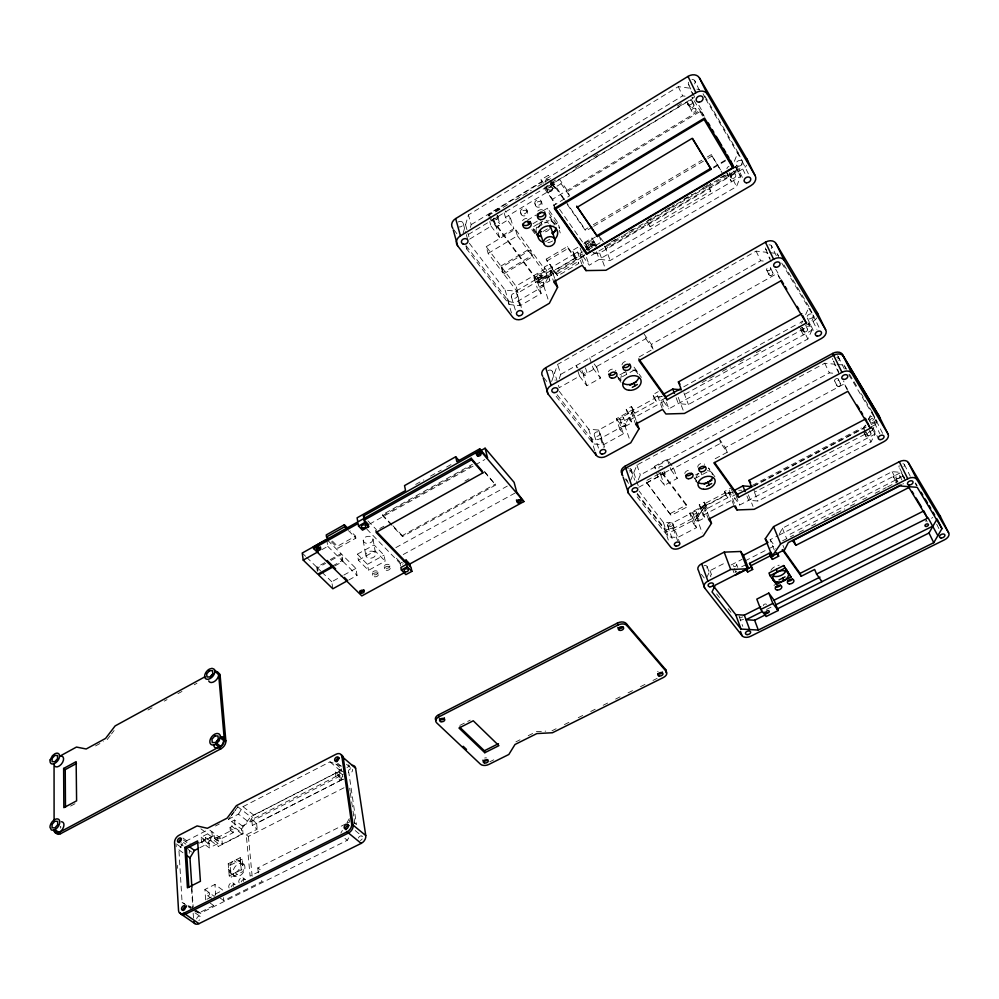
<?xml version="1.0" encoding="UTF-8"?>
<svg xmlns="http://www.w3.org/2000/svg" width="999" height="999" viewBox="0 0 999 999"><rect width="100%" height="100%" fill="white"/><g stroke="black" fill="none" stroke-linecap="round" stroke-linejoin="round"><path stroke-width="0.75" stroke-dasharray="5 3.75" d="M463.136 233.217L468.406 214.91L678.296 86.638L689.722 88.174L692.881 94.768M470.354 227.447L471.178 224.613L468.406 214.91M735.701 166.358L740.584 176.423L589.248 265.21L583.154 256.593L579.507 246.303L572.415 250.499L573.738 254.295L534.003 277.759L537.887 283.004L541.196 293.394L520.292 305.657L509.39 304.558L466.733 248.988L467.544 246.179M551.61 381.518L557.642 364.385L756.118 251.124L766.608 252.297L771.216 261.925M559.24 378.646L560.776 374.338L557.642 364.385M734.377 161.326L737.949 152.36L703.458 93.706M737.949 152.36L742.544 161.713L738.423 171.978L735.326 166.758L740.584 176.423L736.488 186.613L610.164 260.527L599.25 259.34L595.104 247.952M630.681 480.269L636.925 465.034L824.712 363.224L834.402 364.16L839.098 373.788M638.199 480.019L640.309 474.912L829.357 372.864L834.927 373.389M801.585 323.451L802.734 320.929M805.644 314.623L809.153 307.005L783.491 264.186M809.827 308.379L813.873 316.658L809.739 325.574L807.042 321.116M676.136 397.789L678.346 403.608L688.411 404.508L807.841 339.011L811.962 330.169L808.815 323.664M706.817 577.434L710.027 570.641L725.674 562.599M779.42 534.09L782.354 528.209L892.132 471.653L901.135 472.39L904.47 478.309M466.083 245.704L507.604 299.837A7.917 6.231 -18.9 0 0 518.344 300.936L543.781 285.976L551.898 269.98L554.682 278.396M865.396 425.124L864.06 427.734L753.508 485.889M868.094 419.905L872.152 412L861.225 393.768M872.152 412L876.935 421.628L872.826 429.545L870.454 425.624M746.94 495.991L748.676 500.312L757.991 501.023L870.978 441.958L875.074 434.115L871.89 427.647M557.105 394.717L590.621 437.662A7.418 5.37 -18.6 0 0 600.549 438.486L624.7 425.174L632.817 411.151L636.151 420.641M196.453 911.213L200.462 913.261L347.315 840.284L349.613 836.363M340.834 833.091L342.37 830.469M346.99 822.602L349.288 818.668M345.03 772.464L340.347 770.679L253.721 815.034L249.238 822.452L238.474 814.123L228.546 819.217L241.508 829.133L241.958 834.04L222.302 844.055L212.287 836.563L211.9 831.643L201.149 837.174L201.498 842.082L209.378 847.914L218.182 843.431L218.406 846.39L243.044 833.84L242.32 825.986L234.565 820.029L231.593 821.553L232.018 826.46L241.958 834.04M238.474 814.123L242.994 806.668L330.007 761.862L341.745 766.308M187.113 905.956L182.093 902.459L178.908 849.812L183.454 842.394L208.841 829.345M637.337 493.481L664.123 527.897A6.956 4.72 -18.9 0 0 673.314 528.546L696.241 516.483L704.258 503.921L729.445 490.634L734.902 504.607M637.025 494.168L664.797 529.82A6.968 4.72 -18.8 0 0 673.988 530.469L696.94 518.406L704.969 505.831L730.194 492.544L733.291 492.432L730.207 492.582M696.927 518.406L704.982 505.881L672.552 522.976L663.311 522.315L639.073 491.083M231.343 815.509L234.116 811.775M237.824 806.78L235.052 810.526L237.812 806.792L250.674 816.795L341.483 770.291M241.508 829.133L250.674 816.795M228.546 819.217L230.407 816.732M231.331 815.496L234.103 811.762M107.168 739.597L110.627 735.064M111.488 733.928L114.086 730.531M489.135 215.959L488.686 214.448L541.845 182.08L541.046 179.745L548.326 175.312L550.736 178.771M471.178 224.613L682.642 95.867L685.514 96.241M487.999 215.821L502.31 207.105M495.716 211.95L508.878 203.946M515.459 199.95L531.243 190.347M537.824 186.338L549.662 179.133L548.326 175.312M551.286 182.63L557.929 178.596M575.187 168.107L580.494 164.885M593.768 156.818L599.088 153.584M677.422 105.994L681.405 103.584M468.294 234.528L694.143 97.403M553.97 184.578L546.69 188.986L545.879 186.651L553.146 182.243L564.385 199.55M548.014 192.819L547.202 190.472L554.482 186.064L555.307 188.399L548.014 192.819L556.006 204.208M469.605 239.148L491.083 226.136L489.71 221.528M491.083 226.136L499.425 237.325L513.786 228.671L505.506 217.395L561.088 183.704L559.465 179.171L567.882 191.346L569.505 195.891L553.371 205.619M499.425 237.325L496.291 226.998L510.551 218.369L505.057 210.864M555.456 208.978L552.147 199.488L699.725 110.34L703.496 118.207M567.882 191.346L701.885 110.439L698.014 103.921M527.36 220.267L536.163 214.972M542.445 211.176L547.477 208.154L557.767 222.69L559.727 228.371L549.413 213.823L547.477 208.154M486.201 246.678L515.334 229.121L529.782 248.826L531.93 255.507L502.872 272.802L488.161 253.384L486.201 246.678L500.874 266.084L502.872 272.802M533.004 223.689L538.049 220.654M488.161 253.384L517.432 235.789L515.334 229.121M533.716 226.511L541.133 222.053L542.032 224.725M535.776 233.267L533.354 229.932L550.724 219.505L549.812 216.833L554.595 223.576A10.14 8.142 -22.1 0 0 546.116 220.342M543.094 231.468L548.426 228.272M553.758 225.087L557.767 222.69M500.874 266.084L529.782 248.826M518.069 292.857L503.683 273.863L501.673 267.145L530.569 249.912L544.692 269.168L516.021 286.114L518.069 292.857L546.89 275.874L532.717 256.593L530.569 249.912M545.454 241.77L550.387 238.836M503.683 273.863L532.717 256.593M592.419 227.085L585.776 231.031L585.227 229.52L587.912 227.934M593.269 224.738L701.947 160.177M707.317 156.98L711.338 154.595L721.815 171.99M593.743 226.298L706.718 159.216M708.041 158.429L712.025 156.056L711.338 154.595M546.203 259.128L567.395 246.566L578.096 261.588L578.758 263.486L557.667 275.899L546.203 259.128L557.667 275.899M546.828 261.039L568.056 248.464L567.395 246.566M584.852 242.282L589.472 250.025L584.852 242.282L591.957 238.074L596.565 245.841L591.957 238.074M541.196 293.394L537.3 288.149L549.949 280.707L547.614 277.522L544.23 267.17L549.85 263.848L553.434 270.854L576.036 257.53L572.415 250.499M595.516 236.925L583.453 244.068L589.647 252.897M713.548 167.12L725.624 159.977M713.586 167.894L725.586 160.814M585.701 244.63L592.807 240.434M593.356 241.945L594.23 244.305L587.087 248.514L586.238 246.141L593.356 241.945L596.366 246.266M574.7 253.721L577.534 252.048L581.331 257.405L585.576 254.907L589.248 265.21M588.623 247.665L595.704 243.481M469.318 243.244L505.119 290.097L515.921 291.209L551.898 269.98M582.504 251.923L579.932 253.434L583.404 263.274M583.778 251.161L594.068 245.092L597.152 245.442M584.602 254.72L538.199 282.068L537.712 280.544L582.842 253.933M588.186 249.787L600.074 242.782M537.887 283.004L553.221 273.976L549.363 268.694L553.733 281.955M547.614 277.522L583.154 256.593M611.413 241.808L619.455 237.075M628.846 231.543L634.215 228.384M647.639 220.479L655.694 215.747M665.084 210.215L674.475 204.683M683.865 199.151L691.92 194.418M702.659 188.099L710.701 183.354M720.092 177.822L725.461 174.663M557.03 273.988L578.096 261.588M606.218 245.504L622.352 236.014M623.688 235.227L729.832 172.752L736.488 186.613M591.42 255.419L648.264 221.978L650.187 226.698L710.764 191.121L706.518 183.042M708.616 186.463L735.576 170.617M725.998 171.503L731.53 181.743L728.508 175.424L737.524 170.13L735.202 166.221M604.42 246.378L605.931 248.564L737.487 171.204M593.593 253.222L599.662 253.134L742.719 169.031A8.541 6.593 -30.4 0 0 746.628 165.185M560.776 374.338L760.664 260.751L763.673 261.089M577.909 367.982L576.098 365.597L579.545 376.173L559.19 387.699L554.607 372.989M579.545 376.173L586.813 385.751L600.424 378.097L593.219 368.444L645.816 338.686L644.505 335.177M586.813 385.751L583.341 375.162L596.84 367.52L594.155 363.911M639.148 356.968L653.146 349.088L651.385 344.418L777.934 273.027L775.699 269.318M415.709 484.44L423.776 479.895M430.494 476.123L441.246 470.067M446.628 467.045L452.01 464.011M619.855 374.875L624.537 372.252M621.003 382.38L618.468 378.946L634.914 369.717L633.928 366.97L641.408 377.335M484.428 471.303L495.679 485.027L402.497 536.6L382.58 515.709L382.392 514.722L472.402 464.298M321.778 549.7L327.759 546.353L326.885 540.734M382.58 515.709L472.639 465.272M369.518 524.125L474.026 465.621M475.374 464.86L484.877 459.54M355.532 536.138L355.869 538.149L337.849 548.214L337.525 546.203L355.532 536.138L350.437 530.956M379.832 528.521L383.891 526.261M464.897 481.081L468.956 478.821M317.37 571.366L316.745 567.145L324.837 562.637M330.232 559.627L341.034 553.621L326.673 539.323M317.957 570.741L317.545 567.919L325.637 563.411M331.031 560.414L341.82 554.408L355.894 568.419L357.068 575.436L348.988 579.882M332.655 565.921L342.158 560.639L341.034 553.621M334.815 565.946L342.944 561.426L341.82 554.408M357.367 554.183L374.051 544.93L384.066 555.169L385.164 561.163L368.506 570.342L358.391 560.202L357.367 554.183L367.457 564.335L368.506 570.342M556.143 396.253L593.431 443.943L603.483 444.767L623.326 433.853L619.904 429.358L631.905 422.739L629.857 420.005L626.186 409.428L631.505 406.481L634.914 413.124L656.343 401.286L652.896 394.617L658.279 391.645M402.497 536.6L402.297 535.614L495.429 484.053M358.391 560.202L375.137 550.924L385.164 561.163M619.904 429.358L616.296 418.756L633.541 409.215M654.907 397.39L657.592 395.904L660.913 400.512L664.934 398.289L668.868 408.816L811.962 330.169L808.154 323.414M634.914 413.124L632.879 410.377L654.333 398.514L652.896 394.617M559.215 391.308L588.698 429.208L598.663 430.045L632.817 411.151M683.703 386.825L797.589 323.913M332.854 588.773L331.78 581.743L342.495 575.824M343.831 575.087L355.894 568.419M623.326 433.853L619.705 423.264L634.253 415.234L630.881 410.689L635.614 424.225M395.854 547.614L507.305 486.088M367.457 564.335L384.066 555.169M629.857 420.005L663.548 401.423L661.588 396.166M702.06 382.517L716.957 374.313M722.364 371.328L730.494 366.858M739.959 361.638L744.018 359.39M756.206 352.684L761.613 349.7M816.782 317.969A7.942 5.669 -26.7 0 1 813.049 321.341L800.299 328.359L803.408 334.865L798.825 326.523M684.914 394.193L809.265 325.711M403.234 554.52L516.72 492.12M400.587 565.871L400.099 563.374L402.485 562.062M147.977 710.027L152.06 707.804M164.311 701.111L167.033 699.625M177.909 693.668L181.993 691.445M194.243 684.752L196.965 683.266M95.529 745.941L103.284 741.708M654.345 466.383L667.195 459.44L673.501 467.919L677.31 478.396L664.422 485.302L658.041 476.885L654.345 466.383L657.067 469.992M646.952 480.369L662.037 472.252L686.638 504.92L687.337 506.83L671.103 515.409L645.579 481.106L671.103 515.409M657.966 471.191L660.689 474.8L673.501 467.919M646.241 483.029L662.724 474.175L687.337 506.83M638.736 487.262L658.041 476.885M667.195 459.44L670.991 469.93L720.803 443.156L727.222 452.272L712.774 460.015M718.955 438.511L725.374 447.627L844.967 383.504L843.493 381.069M70.579 806.093L78.234 801.997M695.579 474.887L698.164 473.501M706.992 472.065L694.005 478.996L695.853 481.506M670.429 513.486L686.638 504.92M706.031 504.57L689.685 513.199L693.481 523.676L704.869 517.694L703.071 515.284L699.2 504.82L704.245 502.16L707.479 508.429L727.796 497.739L724.537 491.446L730.918 488.074M726.31 493.893L728.845 492.544L731.78 496.603L735.589 494.592M704.245 502.16L705.694 506.018L726.036 495.292L727.796 497.739M752.434 485.339L861.463 427.972M689.685 513.199L692.682 517.17L706.48 509.915L703.508 505.906L708.503 519.293M753.358 486.451L866.158 427.11M871.665 424.225L874.412 422.777A7.418 4.97 -25.1 0 0 876.797 421.116M703.071 515.284L735.014 498.501L739.697 505.019L875.074 434.115L871.578 427.909M871.215 426.823L875.349 424.65A7.43 4.97 -25.1 0 0 878.371 422.327M872.701 430.194L755.094 491.908L752.484 488.199M692.682 517.17L696.503 527.647L677.672 537.512L668.356 536.863L635.589 494.867M774.312 550.099L770.129 539.735L777.584 535.901M778.833 535.264L901.135 472.39L904.32 478.808M215.434 826.011L219.368 823.975M903.346 476.048L789.972 534.228L792.382 537.674M731.081 564.984L742.07 559.34M782.529 540.834L793.593 535.152M799.125 532.317L806.031 528.771M811.563 525.924L815.708 523.801M824.013 519.542L835.064 513.861M836.45 513.149L844.742 508.891M850.274 506.043L857.192 502.497M862.711 499.662L866.87 497.527M875.161 493.269L886.213 487.587M887.599 486.888L895.891 482.617M745.079 560.901L767.794 549.25M769.143 548.563L774.487 545.829L775.536 548.414M343.219 779.145L340.647 780.456L335.951 776.485L335.339 772.09L341.521 768.918L342.158 773.313M199.238 843.131L211.601 836.8L221.903 839.148L222.302 844.055M346.99 767.482L349.737 766.071L347.502 764.135M201.498 842.082L214.248 835.564L217.17 837.736L217.395 840.696L233.192 832.642L232.929 829.682L230.045 827.472L232.018 826.46M741.67 566.808L745.729 564.722M218.182 843.431L210.314 837.574L210.539 840.534L214.485 838.523L217.395 840.696M230.045 827.472L230.294 830.431L235.252 827.896L243.044 833.84M345.629 823.963L257.792 867.931L261.288 870.541L250.112 876.123L246.254 834.802L257.193 829.22L252.322 825.449L251.748 819.53L335.951 776.485M217.17 837.736L232.929 829.682M199.763 847.739L209.016 843.006L209.378 847.914M242.32 825.986L344.955 773.538M252.322 825.449L342.994 779.12L342.37 774.762M251.748 819.53L256.618 823.301L340.647 780.456L340.022 776.061L335.339 772.09M459.865 725.399L470.229 720.129M246.254 834.802L248.401 836.438L347.839 785.813M228.197 863.723L240.197 857.679L242.233 859.202L243.331 871.378L231.268 877.422L229.221 875.911L228.197 863.723L230.245 865.234L231.268 877.422M230.245 865.234L242.233 859.202M229.221 875.911L241.283 869.867L243.331 871.378M205.632 899.874L204.895 889.497L214.922 884.465L222.939 890.234L212.937 895.229M766.558 609.44L771.877 606.768M347.028 823.263L349.812 821.877L349.375 818.818M515.909 741.845L520.004 739.797M528.196 735.701L535.027 732.292M206.893 899.237L215.709 894.829L214.922 884.465M489.785 761.787L493.768 759.802M551.972 730.793L556.131 728.721M564.423 724.587L571.341 721.141M578.259 717.694L583.791 714.934M590.709 711.488L596.241 708.728M603.159 705.282L608.691 702.522M615.609 699.075L621.141 696.315M628.059 692.869L633.591 690.109M640.496 686.663L646.041 683.903M652.946 680.456L657.105 678.396M193.394 910.314L198.714 913.036L213.711 905.581L213.486 902.621M220.192 898.039L223.764 900.574L262.362 881.393L258.841 878.783M536.388 731.605L545.741 731.118M738.736 490.322L741.832 490.222M662.449 396.366L659.402 396.453L663.91 408.603M837.162 364.435L844.055 365.097L846.39 369.006M769.605 252.635L777.072 253.471L778.683 256.156M696.84 89.136L699.687 89.523M182.093 902.459L184.74 903.82M188.736 905.843L192.757 907.891M188.374 906.83L192.145 909.452M195.017 912.836L199.95 916.258M196.054 910.189L200.462 913.261M188.499 905.931L190.709 907.467M195.105 910.526L198.714 913.036M210.127 903.046L213.711 905.581M207.492 895.616L212.725 899.337M204.895 889.497L214.435 896.503M178.908 849.812L183.816 853.371M177.248 844.542L183.254 848.913M180.794 844.155L183.204 845.903M187.999 849.4L191.596 852.022M232.854 882.854L235.052 884.452M183.366 839.972L186.963 842.607M183.454 842.394L185.901 844.18M228.709 869.804L230.757 871.315M182.979 838.049L190.147 843.306M230.831 873.238L235.077 876.348M242.932 877.821L245.567 879.757M243.881 864.26A7.542 5.057 -54.1 0 0 233.479 869.505A7.542 5.057 -54.1 0 0 239.51 875.998A7.542 5.057 -54.1 0 0 243.881 864.26L239.66 861.113A7.555 5.057 -54.1 0 0 229.246 866.395A7.555 5.057 -54.1 0 0 235.264 872.876L237.3 874.4M234.191 860.701L236.226 862.224M201.149 837.174L209.016 843.006M203.234 839.822L208.354 843.606M210.539 840.534L218.406 846.39M205.344 837.412A1.611 1.049 -53.5 0 1 204.383 839.897A1.611 1.049 -53.5 0 1 203.147 838.536A1.611 1.049 -53.5 0 1 205.344 837.412L210.452 841.208A1.598 1.049 -53.6 0 1 209.503 843.68A1.598 1.049 -53.6 0 1 208.254 842.332A1.598 1.049 -53.6 0 1 210.452 841.208M240.734 863.748L242.782 865.271M200.899 828.82L211.601 836.8M209.865 830.119L221.903 839.148M230.294 830.431L233.192 832.642M242.994 806.668L253.721 815.034M344.892 838.323L347.315 840.284M355.207 830.556L362.113 836.238M354.083 822.627L356.481 824.612L348.788 772.339M337.088 775.124L341.908 779.208M339.56 772.277A1.886 1.299 -50.2 0 1 338.536 775.174A1.886 1.299 -50.2 0 1 336.888 773.651A1.886 1.299 -50.2 0 1 339.56 772.277L342.457 774.737M330.007 761.862L340.347 770.679M337.575 763.161L340.946 766.058M335.851 764.073L341.521 768.918M346.491 764.21L352.098 769.03A2.498 1.723 -49.9 0 0 348.601 770.666A2.498 1.723 -49.9 0 0 350.387 773.014A2.498 1.723 -49.9 0 0 352.372 769.392M302.235 553.046L305.582 556.306M306.705 557.392L316.745 567.145M317.545 567.919L320.829 571.103M321.928 572.177L331.78 581.743M327.759 546.353L342.158 560.639M342.944 561.426L357.068 575.436M331.406 541.783L337.849 548.214M332.392 541.083L337.525 546.203M348.414 530.569L355.869 538.149M396.391 558.279L402.535 564.597M366.745 529.045L400.099 563.374M367.932 520.866L376.436 529.657M382.392 514.722L391.82 524.625M392.869 525.724L402.297 535.614M484.677 472.29L495.679 485.027M625.536 479.42L629.358 484.34M543.693 377.547L548.488 383.678M701.348 574.275L704.208 577.959M716.633 593.918L719.492 597.602M728.084 608.653L730.956 612.337M625.849 478.721L627.759 481.181M453.821 229.708L457.592 234.628M501.673 267.145L516.021 286.114M578.808 369.18L583.341 375.162M616.296 418.756L619.705 423.264M693.481 523.676L696.503 527.647M626.186 409.428L628.221 412.162L631.905 422.739M670.991 469.93L677.31 478.396M488.923 217.058L496.291 226.998M699.2 504.82L700.986 507.23L704.869 517.694M705.694 506.018L707.479 508.429M488.686 214.448L491.458 218.182M492.382 219.43L537.712 280.544M491.92 219.705L538.199 282.068M517.432 235.789L531.93 255.507M693.918 477.522L696.69 481.293A8.879 6.106 -20.5 0 1 698.875 473.364M618.356 377.335L620.879 380.769M544.23 267.17L546.565 270.342L549.949 280.707M553.434 270.854L549.85 263.848M531.83 229.57L535.302 234.365M654.333 398.514L656.343 401.286M714.934 476.81L708.541 467.957L712.524 474.737M536.5 232.817L532.479 227.248L533.354 229.932M634.914 369.717L638.261 374.338M663.548 401.423L668.868 408.816M770.129 539.735L774.487 545.829M568.056 248.464L578.758 263.486M550.724 219.505L554.72 225.125M573.738 254.295L576.036 257.53M645.816 338.686L653.146 349.088M552.147 199.488L544.492 188.574L692.719 98.576L692.02 97.128L703.134 115.797M644.068 334.003L651.385 344.418M541.046 179.745L543.468 183.192M544.78 187.025L547.202 190.472M586.238 246.141L590.022 251.536M559.565 209.278L587.087 248.514M565.247 200.799L585.227 229.52M550.549 180.394L563.761 199.388M567.282 204.445L585.776 231.031M552.097 183.779L555.307 188.399M594.23 244.305L595.729 246.466M600.511 237.725L603.521 242.095M561.088 183.704L569.505 195.891M650.187 226.698L647.252 222.253L707.954 186.551L710.764 191.121M847.477 389.148L844.28 383.866L847.302 390.072M780.406 278.709L777.21 273.439L779.582 278.396M712.025 156.056L722.514 173.451M903.371 476.91L905.581 480.581M848.8 374.725L876.935 421.628M781.742 263.087L813.873 316.658M726.173 171.541L728.508 175.424M915.559 482.979L917.157 485.639M849.512 374.213L858.104 388.549M704.283 116.246L701.111 110.901L703.408 115.672M705.606 98.926L742.544 161.713M936.65 524.138L939.272 529.37M915.146 483.179L916.533 485.951M904.37 464.51L910.264 476.298M926.023 519.642L927.197 521.99M882.579 433.354L874.475 417.033A3.022 2.023 -25.1 0 1 871.628 420.604A3.022 2.023 -25.1 0 1 869.292 418.007A3.022 2.023 -25.1 0 1 874.113 416.633M899.799 468.506L904.357 477.672M874.412 422.777L879.894 433.841M899.912 475.986L901.872 479.945M844.055 365.097L846.091 369.218M742.319 161.513L749.125 175.349M838.261 356.618L844.342 368.981M869.142 419.842L877.821 437.487M896.016 477.984L897.964 481.955M892.132 471.653L897.214 482.005M898.064 485.189L893.318 476.411L896.465 482.829M742.719 169.031L745.441 174.575M869.58 430.444L870.891 433.104M812.911 314.847L820.004 329.358M703.034 93.669L704.957 97.615M833.678 361.463L838.798 371.965M813.049 321.341L816.907 329.27M736.325 165.047L744.43 181.668M865.946 431.618L870.978 441.958M691.995 79.583A3.621 2.91 -32.9 0 1 694.817 80.807L699.45 90.322M863.598 428.559L866.845 435.227M838.311 379.133L840.621 383.903M863.848 431.868L866.995 438.349L862.724 430.557M777.072 253.471L778.408 256.219M807.254 317.982L815.571 335.14M768.993 244.88A3.359 2.485 -28 0 1 771.565 245.904L776.635 256.381M733.703 171.016L735.576 174.912M834.727 381.056L837.025 385.826M824.712 363.224L829.357 372.864M806.106 326.273L807.392 328.958M688.636 84.59L695.828 99.563M765.734 249.226L770.129 258.404M729.183 173.676L731.043 177.572M802.247 327.31L807.841 339.011M801.835 328.634L803.109 331.318M695.878 109.028A2.36 1.886 -31.7 0 0 692.007 109.453A2.36 1.886 -31.7 0 0 693.681 112.25A2.36 1.886 -31.7 0 0 695.878 109.028L693.693 104.445A2.348 1.873 -31.8 0 1 691.508 107.68A2.348 1.873 -31.8 0 1 689.847 104.883A2.71 2.16 -31.9 0 1 687.899 101.661A2.71 2.16 -31.9 0 1 692.332 101.174L693.019 102.622A2.71 2.16 -31.9 0 1 690.509 106.344A2.71 2.16 -31.9 0 1 688.586 103.122A2.71 2.16 -31.9 0 1 693.019 102.622M770.579 267.982L772.839 272.752M689.672 106.893L691.845 111.463M766.782 270.13L769.043 274.9M687.699 103.983L688.386 105.432M756.118 251.124L760.664 260.751M678.296 86.638L682.642 95.867M782.354 528.209L786.513 538.286M782.954 545.354L784.727 549.675M754.482 492.37L757.991 501.023M748.376 494.867L753.021 506.431M725.374 447.627L727.222 452.272M719.879 440.834L720.803 443.156M736.101 495.904L739.697 505.019M731.43 489.385L735.014 498.501M728.845 492.544L733.541 504.557M724.537 491.446L726.036 495.292M683.915 392.857L688.411 404.508M678.221 397.302L683.366 410.776M736.725 564.722A1.811 1.186 -19.6 0 1 734.39 566.52A1.811 1.186 -19.6 0 1 733.89 564.535A1.811 1.186 -19.6 0 1 736.725 564.722L737.749 567.42M700.761 472.115L701.785 474.837M734.29 568.493L735.826 572.552M733.041 570.179L734.015 572.777M695.991 479.857L697.052 482.679M704.258 503.921L708.99 516.608M604.969 245.979L605.931 248.564M604.882 246.291L610.164 260.527M599 235.539L601.398 242.008M657.592 395.904L662.075 408.042M739.06 616.296L742.794 626.373M696.415 512.25A1.861 1.261 -19.6 0 1 694.043 514.148A1.861 1.261 -19.6 0 1 693.468 512.025A1.861 1.261 -19.6 0 1 696.415 512.25L698.913 519.018A1.873 1.261 -19.6 0 1 696.515 520.916A1.873 1.261 -19.6 0 1 695.953 518.806A1.873 1.261 -19.6 0 1 698.913 519.018M599.662 253.134L605.419 268.843M696.241 516.483L702.247 532.942M692.869 513.374L695.341 520.142M592.632 242.083A2.485 1.961 -23.3 0 1 589.572 244.917A2.485 1.961 -23.3 0 1 588.648 241.646A2.485 1.961 -23.3 0 1 592.632 242.083L594.043 245.954A2.485 1.961 -23.2 0 0 590.559 245.13A2.485 1.961 -23.2 0 0 589.922 248.376M710.027 570.641L711.6 574.987M707.155 566.658L710.838 576.798M587.936 243.681L589.335 247.54M664.01 471.178L664.984 473.888A1.923 1.336 -19.6 0 1 662.549 475.886A1.923 1.336 -19.6 0 1 661.925 473.651A1.923 1.336 -19.6 0 1 664.984 473.888M662.037 472.252L662.724 474.175M626.685 374.338L625.699 371.591A9.466 6.968 -20.8 0 0 620.916 380.282M660.351 472.352L661.326 475.062M660.689 474.8L664.422 485.302M577.534 252.048L581.668 263.773M672.552 522.976L679.819 543.181M631.505 406.481L632.879 410.377M673.314 528.546L677.572 540.659M549.925 180.732L552.609 188.399A2.572 2.098 -23.7 0 1 549.475 191.396A2.572 2.098 -23.7 0 1 548.439 187.912A2.572 2.098 -23.7 0 1 552.609 188.399M617.507 376.198L618.468 378.946M667.594 525.499L672.839 540.521M663.311 522.315L668.356 536.863M547.739 190.072L546.403 186.226A2.572 2.098 -23.8 0 0 550.049 187.125A2.572 2.098 -23.8 0 0 550.636 183.666M664.123 527.897L668.319 540.022M559.34 230.257L560.264 232.929M623.513 417.757A1.986 1.436 -19.6 0 1 621.041 419.867A1.986 1.436 -19.6 0 1 620.329 417.482A1.986 1.436 -19.6 0 1 623.513 417.757L625.874 424.6A1.998 1.436 -19.6 0 1 623.388 426.723A1.998 1.436 -19.6 0 1 622.677 424.325A1.998 1.436 -19.6 0 1 625.874 424.6M624.7 425.174L630.257 441.346M636.925 465.034L640.309 474.912M619.742 418.981L622.077 425.836M633.791 472.677L638.349 486.088M541.321 201.398A3.397 2.76 -22.7 0 1 537.2 205.332A3.397 2.76 -22.7 0 1 535.801 200.749A3.397 2.76 -22.7 0 1 541.321 201.398L541.957 203.284A3.397 2.76 -22.7 0 1 537.837 207.218A3.397 2.76 -22.7 0 1 536.438 202.635A3.397 2.76 -22.7 0 1 541.957 203.284M596.84 367.52L600.424 378.097M631.131 469.48L634.752 480.182M589.66 357.879L593.219 368.444M534.902 203.596L535.526 205.482M585.451 367.857L587.262 373.339A2.048 1.536 -19.5 0 1 584.727 375.562A2.048 1.536 -19.5 0 1 583.953 373.027A2.048 1.536 -19.5 0 1 587.262 373.339M582.017 370.517L583.366 374.613M599.999 433.129A3.022 2.185 -18.6 0 1 596.253 436.338A3.022 2.185 -18.6 0 1 595.129 432.717A3.022 2.185 -18.6 0 1 599.999 433.129L605.307 449.35M526.898 210.115A3.384 2.747 -21.8 0 1 522.814 214.036A3.384 2.747 -21.8 0 1 521.391 209.478A3.384 2.747 -21.8 0 1 526.898 210.115L527.522 212.013A3.384 2.747 -21.8 0 1 523.426 215.921A3.384 2.747 -21.8 0 1 522.002 211.376A3.384 2.747 -21.8 0 1 527.522 212.013M598.663 430.045L603.483 444.767M600.549 438.486L603.433 447.327M594.255 435.002L598.551 448.276M541.558 275.087A2.448 1.936 -20.4 0 1 538.586 277.859A2.448 1.936 -20.4 0 1 537.587 274.663A2.448 1.936 -20.4 0 1 541.558 275.087L542.057 276.611A2.448 1.936 -20.4 0 1 539.073 279.383A2.448 1.936 -20.4 0 1 538.074 276.186A2.448 1.936 -20.4 0 1 542.057 276.611M541.745 276.723A2.123 1.673 -20.4 0 1 539.16 279.121A2.123 1.673 -20.4 0 1 538.286 276.348A2.123 1.673 -20.4 0 1 541.745 276.723L543.906 283.429A2.135 1.673 -20.3 0 1 541.321 285.839A2.135 1.673 -20.3 0 1 540.447 283.067A2.135 1.673 -20.3 0 1 543.906 283.429M520.504 212.312L521.116 214.198M543.781 285.976L548.426 300.412M588.698 429.208L593.431 443.943M590.621 437.662L595.367 452.422M537.724 278.072L539.872 284.79M536.925 276.661L537.412 278.184M534.003 277.759L537.3 288.149M510.551 218.369L513.786 228.671M504.083 212.799L505.506 217.395M552.385 371.528L555.132 380.369M497.539 215.384L498.002 216.895M497.677 216.995L499.712 223.664A2.198 1.786 -20.2 0 1 497.077 226.199A2.198 1.786 -20.2 0 1 496.103 223.252A2.198 1.786 -20.2 0 1 499.712 223.664M517.494 294.78A3.222 2.535 -18.9 0 1 513.611 298.401A3.222 2.535 -18.9 0 1 512.225 294.23A3.222 2.535 -18.9 0 1 517.494 294.78L522.327 310.714M515.921 291.209L520.292 305.657M493.531 218.419L495.554 225.087M518.344 300.936L520.529 308.179M511.388 296.84L515.721 311.338M505.119 290.097L509.39 304.558M507.604 299.837L512.312 315.796M465.559 224.8L468.956 236.838M463.086 223.089L465.909 233.154M466.308 234.59L467.919 240.334M465.934 246.116L466.733 248.988M389.872 565.958A2.847 1.998 -10.5 0 1 385.751 568.219A2.847 1.998 -10.5 0 1 385.527 564.76A2.847 1.998 -10.5 0 1 389.872 565.958L390.247 567.969A2.847 1.998 -10.5 0 1 386.113 570.229A2.847 1.998 -10.5 0 1 385.901 566.77A2.847 1.998 -10.5 0 1 390.247 567.969M384.228 566.67L384.59 568.681M373.027 539.235A4.958 3.534 -10 0 1 365.871 543.194A4.958 3.534 -10 0 1 365.422 537.087A4.958 3.534 -10 0 1 373.027 539.235L375.686 554.058A5.007 3.534 -10 0 1 368.469 558.041A5.007 3.534 -10 0 1 368.044 551.923A5.007 3.534 -10 0 1 375.686 554.058M378.009 572.477A2.835 1.986 -10.1 0 1 373.901 574.725A2.835 1.986 -10.1 0 1 373.663 571.291A2.835 1.986 -10.1 0 1 378.009 572.477L378.371 574.475A2.847 1.986 -10.1 0 1 374.263 576.723A2.847 1.986 -10.1 0 1 374.013 573.289A2.847 1.986 -10.1 0 1 378.371 574.475M372.377 573.189L372.727 575.187M363.186 540.459L365.784 555.307M349.662 788.174L350.112 791.22M350.337 792.756L351.461 800.399M351.685 801.922L352.797 809.565M353.022 811.088L353.921 817.207M354.146 818.73L355.045 824.849M256.618 823.301L257.193 829.22M257.792 867.931L258.691 877.234M248.401 836.438L252.148 876.223M240.197 857.679L241.283 869.867M234.565 820.029L235.252 827.896M223.526 897.626L223.764 900.574M214.248 835.564L214.485 838.523M191.883 887.162L193.194 907.229M191.558 888.623L192.77 907.067M193.169 913.211L193.569 919.355M176.049 843.668L176.224 846.752M177.322 865.259L177.51 868.343M497.627 215.921A2.522 2.06 -20.4 0 1 493.406 217.894M545.092 182.405A2.56 2.098 -23.9 0 1 549.3 179.845M497.365 216.034A2.522 2.06 -20.3 0 1 496.853 219.405A2.522 2.06 -20.3 0 1 493.219 218.544M549.425 229.033A5.907 4.745 -22.1 0 1 542.919 232.055M538.748 227.834A5.907 4.745 -22.1 0 1 542.382 222.902A5.907 4.745 -22.1 0 1 548.651 223.239M594.23 252.248A2.498 1.961 -23.2 0 1 593.006 252.66M726.91 168.744A2.622 2.023 -30 0 1 728.958 166.433M692.332 101.174A2.71 2.16 -31.9 0 1 689.822 104.883A2.348 1.873 -31.8 0 1 693.693 104.445M60.152 826.872A2.585 1.548 -54.2 0 1 60.664 826.535M60.914 826.935A2.585 1.548 -54.1 0 1 60.415 828.121M403.221 563.336A2.135 1.498 -11.1 0 1 402.872 563.061M694.817 80.807A3.621 2.91 -32.9 0 1 694.555 83.928M689.123 85.165A3.621 2.91 -32.9 0 1 688.486 82.255M458.229 221.953A3.347 2.747 -18.4 0 1 463.174 223.426A3.347 2.747 -18.4 0 1 459.128 226.96M496.678 216.009A2.185 1.786 -20.3 0 1 497.552 218.257A2.185 1.786 -20.3 0 1 494.88 219.505A2.185 1.786 -20.3 0 1 493.531 217.47M522.589 220.654A4.258 3.447 -21.5 0 1 526.211 218.469A4.258 3.447 -21.5 0 1 529.795 219.83M536.363 232.03A10.14 8.142 -22.1 0 1 543.543 220.929M552.584 240.984A10.177 8.154 -22 0 1 545.067 242.682M537.774 211.089A4.271 3.459 -22.4 0 1 544.318 211.064M181.506 842.819A2.46 1.586 -53.8 0 1 181.006 843.144M189.261 853.283A6.019 3.921 -53.9 0 1 189.71 850.499M358.429 838.074A2.585 1.836 -51.8 0 1 360.951 835.876A2.585 1.836 -51.8 0 1 362.562 837.711M362.15 838.91A2.585 1.836 -51.8 0 1 360.164 840.471M196.691 918.843A2.535 1.686 -55.8 0 1 198.851 916.208A2.535 1.686 -55.8 0 1 200.637 917.631A2.535 1.686 -55.8 0 1 198.789 920.516M239.236 882.904A3.172 2.135 -54.4 0 1 239.673 879.145A3.172 2.135 -54.4 0 1 243.094 877.909A3.172 2.135 -54.4 0 1 243.257 881.455M241.209 881.942A3.172 2.135 -54.5 0 1 243.606 879.432A3.172 2.135 -54.5 0 1 245.879 880.256M229.158 887.936A3.172 2.123 -54.7 0 1 230.682 883.178A3.172 2.123 -54.7 0 1 233.716 885.014M233.516 885.751A3.172 2.123 -54.7 0 1 233.154 886.488M231.144 886.962A3.159 2.123 -54.7 0 1 233.541 884.452A3.159 2.123 -54.7 0 1 235.801 885.289M239.66 861.113A7.555 5.057 -54.1 0 1 235.264 872.876M343.356 779.27A1.873 1.299 -50.3 0 1 341.583 778.383A1.873 1.299 -50.3 0 1 343.344 776.173M484.652 758.029A2.522 1.548 -11.9 0 1 486.55 757.941M657.654 671.765A2.635 1.648 -16.4 0 1 658.091 671.353M629.145 470.167A2.935 2.06 -18.8 0 1 631.843 471.678A2.935 2.06 -18.8 0 1 629.595 474.275M629.894 468.344A2.922 2.06 -18.8 0 1 629.645 472.052M627.759 468.406A2.922 2.06 -18.8 0 1 628.496 468.231M837.324 355.881A3.122 2.173 -26 0 1 837.849 358.978M832.766 359.59A3.122 2.173 -26 0 1 832.567 358.454M836.825 357.617A3.134 2.173 -26 0 1 839.172 358.491A3.134 2.173 -26 0 1 838.773 360.851M834.065 361.9A3.134 2.173 -26 0 1 833.478 360.926M771.565 245.904A3.359 2.485 -28 0 1 771.216 248.576M766.77 250.062A3.359 2.485 -28 0 1 765.471 247.939M547.939 370.604A3.122 2.348 -18.4 0 1 552.097 370.979A3.122 2.348 -18.4 0 1 550.899 374.413M608.441 371.84A3.971 2.947 -20.4 0 1 611.301 369.355A3.971 2.947 -20.4 0 1 614.984 369.692M615.559 370.254A3.971 2.947 -20.4 0 1 615.896 370.941M632.742 370.017A9.466 6.968 -20.8 0 1 638.885 374.388M622.002 364.91A3.984 2.96 -21 0 1 624.562 361.788A3.984 2.96 -21 0 1 628.746 361.95M799.887 323.214A2.435 1.736 -26.4 0 1 802.909 321.553M835.351 379.183A2.035 1.399 -25.5 0 1 838.411 379.358A2.035 1.399 -25.5 0 1 836.088 381.63A2.035 1.399 -25.5 0 1 834.989 379.533M658.915 468.281A1.911 1.336 -19.7 0 1 660.364 466.396A1.911 1.336 -19.7 0 1 662.562 467.107M697.839 467.232A3.734 2.585 -20.7 0 1 700.287 463.761A3.734 2.585 -20.7 0 1 704.657 464.36M684.79 473.514A3.721 2.572 -20.2 0 1 687.262 470.741A3.721 2.572 -20.2 0 1 691.108 470.841M707.342 470.666A8.879 6.106 -20.5 0 1 712.886 474.475M864.26 429.071A2.273 1.523 -24.8 0 1 863.623 427.322A2.273 1.523 -24.8 0 1 865.933 425.836M931.63 518.319A2.847 1.786 -23.9 0 1 932.779 517.47M902.909 463.736A2.935 1.911 -24.5 0 1 903.92 466.595M899.15 467.195A2.935 1.911 -24.5 0 1 899.212 465.634M742.694 616.895A2.672 1.698 -18.9 0 1 739.622 617.02M704.045 565.721A2.76 1.811 -18.9 0 1 707.08 566.433A2.76 1.811 -18.9 0 1 705.669 568.955M743.506 619.343A6.581 4.171 -18.9 0 1 740.147 620.092M735.913 571.903A1.811 1.186 -19.5 0 1 736.825 571.041M925.973 520.591A1.848 1.161 -23.7 0 1 925.386 521.216M763.311 605.719A1.761 1.124 -19.5 0 1 764.51 604.183A1.761 1.124 -19.5 0 1 766.545 604.407M774.163 585.826A3.409 2.173 -20.1 0 1 774.35 584.627M770.916 570.367A8.254 5.307 -20.3 0 1 779.22 565.184M903.283 483.341A2.21 1.424 -24.1 0 1 902.834 484.153M738.161 166.159A3.472 2.685 -30.4 0 0 742.569 162.175A3.472 2.685 -30.4 0 0 737.237 161.501A3.472 2.685 -30.4 0 0 738.161 166.159M732.442 178.409A2.635 2.023 -29.8 0 0 735.776 175.399A2.635 2.023 -29.8 0 0 731.718 174.9A2.635 2.023 -29.8 0 0 732.442 178.409M208.441 895.554A1.661 1.099 -55.1 0 0 209.428 892.956A1.661 1.099 -55.1 0 0 207.168 894.093A1.661 1.099 -55.1 0 0 208.441 895.554M669.405 526.66A2.835 1.923 -18.9 0 0 673.001 523.788A2.835 1.923 -18.9 0 0 668.493 523.464A2.835 1.923 -18.9 0 0 669.405 526.66M670.079 528.583A2.835 1.923 -18.8 0 0 673.676 525.711A2.835 1.923 -18.8 0 0 669.168 525.387A2.835 1.923 -18.8 0 0 670.079 528.583M871.59 422.54A3.022 2.023 -25.1 0 0 875.586 419.405A3.022 2.023 -25.1 0 0 871.041 418.993A3.022 2.023 -25.1 0 0 871.59 422.54M808.928 318.918A3.234 2.31 -26.7 0 0 813.124 315.422A3.234 2.31 -26.7 0 0 808.203 314.897A3.234 2.31 -26.7 0 0 808.928 318.918M767.931 270.791A2.185 1.611 -27.3 0 0 770.729 268.381A2.185 1.611 -27.3 0 0 767.382 268.007A2.185 1.611 -27.3 0 0 767.931 270.791M770.179 275.549A2.185 1.611 -27.2 0 0 773.001 273.139A2.185 1.611 -27.2 0 0 769.642 272.777A2.185 1.611 -27.2 0 0 770.179 275.549M804.382 332.018A2.448 1.736 -26.2 0 0 807.554 329.383A2.448 1.736 -26.2 0 0 803.82 328.996A2.448 1.736 -26.2 0 0 804.382 332.018M838.074 386.388A2.035 1.399 -25.4 0 0 840.746 384.24A2.035 1.399 -25.4 0 0 837.649 383.953A2.035 1.399 -25.4 0 0 838.074 386.388M867.994 435.839A2.285 1.523 -24.7 0 0 871.028 433.479A2.285 1.523 -24.7 0 0 867.569 433.179A2.285 1.523 -24.7 0 0 867.994 435.839M897.102 478.558A2.198 1.424 -24.2 0 0 900.037 476.336A2.198 1.424 -24.2 0 0 896.74 476.061A2.198 1.424 -24.2 0 0 897.102 478.558"/><path stroke-width="1.5" d="M54.133 830.681L55.544 832.866L59.028 832.517L222.04 745.391L224.3 739.61L218.644 674.25L217.745 672.265L215.734 671.565M215.534 744.317L219.156 740.846L220.404 736.438A6.618 4.208 -50.9 0 0 214.698 734.215A6.618 4.208 -50.9 0 0 209.84 742.082A6.618 4.208 -50.9 0 0 215.534 744.317L221.016 748.726A6.481 4.146 -50.9 0 0 225.861 740.871L220.142 675.524A6.256 3.884 -49.5 0 0 218.381 672.976M220.742 746.615A6.606 4.208 -50.9 0 0 224.251 740.946L224.3 739.61A6.606 4.208 -50.9 0 0 221.291 736.65M555.169 279.87L557.604 287.237L549.35 303.296L523.601 318.331A8.004 6.244 -18.7 0 1 512.749 317.257L457.592 245.754L453.271 229.907M776.947 609.078L928.983 533.016L937.087 518.956L941.957 528.608L933.765 542.682L758.328 630.057L740.996 629.07L712.037 591.932L715.284 585.139L747.302 568.793L740.646 551.473L724.188 552.135L701.66 563.761A6.781 4.458 -18.9 0 0 698.488 570.591L704.682 587.986L742.082 635.751A6.643 4.171 -18.7 0 0 750.724 636.238L944.505 539.81A7.055 4.371 -23.6 0 0 948.625 532.792L940.047 515.821L908.291 462.487A7.23 4.695 -24.5 0 0 899.287 461.738L773.576 526.635L765.259 538.798L772.19 556.081L784.727 549.675L788.298 542.607L899.125 485.889L917.219 487.337L941.957 528.608M636.638 422.003L639.01 428.771L630.756 442.807L606.331 456.181A7.492 5.37 -18.4 0 1 596.303 455.369L548.114 394.031L543.194 377.797M191.883 887.162L189.96 857.816L194.468 850.436L198.439 848.413M709.49 517.944L711.488 523.289L703.308 535.839L680.119 547.939A7.043 4.72 -18.7 0 1 670.841 547.302L628.496 493.294L623.139 477.197M772.19 556.081L780.631 543.906L907.766 478.771A7.293 4.683 -24.3 0 1 916.845 479.508L948.625 532.792M216.833 741.258L218.744 739.085M210.502 677.06L213.274 673.925M452.872 228.471A8.217 6.756 -18.4 0 1 455.669 218.594L688.011 76.411A8.904 7.155 -32.9 0 1 699.462 77.972L746.815 158.866L755.057 175.449A8.641 6.606 -30 0 1 750.873 185.664L605.943 270.267L585.988 270.604L582.18 265.235L553.733 281.955L557.604 287.237M457.592 245.754A8.317 6.781 -18.1 0 1 460.439 235.839L695.891 92.72A9.016 7.193 -32.3 0 1 707.467 94.268L755.057 175.449M537.412 214.211L541.183 211.938M577.185 207.28L692.257 138.299L711.101 169.318L597.414 236.538L576.835 206.331L597.414 236.538M551.698 233.167L555.706 230.769M597.065 235.589L710.664 168.381L692.619 138.661M732.779 167.657L586.875 253.621L555.456 208.978L704.12 119.518L732.779 167.657L728.296 158.391M733.978 167.532L704.545 118.069L554.358 208.479L586.575 254.221L733.978 167.532L730.469 160.302M542.744 376.323A7.68 5.782 -18.4 0 1 545.716 367.732L765.421 242.208A8.254 6.119 -28 0 1 775.936 243.406L817.157 312.5L825.599 329.633A8.029 5.669 -26.4 0 1 821.415 338.499L684.402 413.461L665.908 413.998L662.574 409.39L635.614 424.225L639.01 428.771M548.114 394.031A7.767 5.794 -18.2 0 1 551.148 385.427L773.613 259.24A8.342 6.144 -27.6 0 1 784.24 260.427L825.599 329.633M458.728 460.239L455.694 456.755L404.533 485.601L405.544 490.559L357.105 517.807L357.817 521.928M347.39 527.859L344.343 524.75L326.248 534.94L326.548 536.95L328.172 538.573M475.636 453.534L485.089 448.226L487.599 458.017L479.732 448.826L456.868 461.688L455.694 456.755M363.911 518.493L363.461 515.996L480.132 450.399L479.732 448.826M326.548 536.95L344.667 526.76L344.343 524.75M326.673 539.323L302.235 553.046L303.221 560.102L317.782 574.188L332.655 565.921M406.868 564.198L400.886 567.469L401.373 569.979L405.894 574.625L411.875 571.366L407.355 566.708L406.868 564.198L376.074 532.392L482.854 472.877L482.455 471.291L471.178 458.254L313.311 546.915L313.549 548.538L361.825 595.904L405.407 572.115M313.549 548.538L358.092 523.526L358.529 526.048L362.525 530.157L368.631 526.735L368.181 524.225L364.198 520.104L471.578 459.84L471.178 458.254M358.529 526.048L364.635 522.627L364.198 520.104M303.221 560.102L318.194 551.71M629.982 385.314L636.4 381.743M632.317 387.312L637.387 384.478M333.454 566.695L318.581 574.962L332.854 588.773L347.64 580.631L344.368 577.41M802.746 315.597L806.355 323.077L667.045 399.8L665.946 396.853L680.956 388.574L678.396 381.943L801.835 313.698M663.423 394.23L672.802 389.048L681.355 389.822M403.683 561.413L406.069 560.102L409.815 563.985L410.314 566.483M409.815 563.985L523.888 501.585L516.72 492.12L514.11 482.342L485.089 448.226M60.152 755.993L76.473 747.065L86.189 748.988L105.594 738.411L115.122 725.923L204.97 676.785M401.373 569.979L407.355 566.708M63.636 768.456L76.149 761.65L76.598 800.848L63.849 807.667L63.636 768.456L65.235 769.617L65.472 807.304M65.235 769.617L76.486 763.498M879.669 420.167A7.43 4.97 -25.1 0 0 879.42 416.795L843.306 356.243A7.692 5.345 -26 0 0 833.616 355.294L625.749 468.106A7.205 5.07 -18.8 0 0 622.664 475.736L622.015 473.813A7.193 5.07 -18.8 0 1 625.099 466.171L832.691 353.421A7.692 5.345 -26 0 1 842.382 354.383L878.483 414.922L887.936 433.853A7.505 4.97 -24.8 0 1 883.79 441.72L754.17 509.315L737 509.952L734.065 505.894L708.503 519.293L711.488 523.289M628.496 493.294A7.268 5.07 -18.6 0 1 631.643 485.651L841.97 372.352A7.78 5.345 -25.7 0 1 851.76 373.289L887.936 433.853M704.22 484.24L711.962 480.119M706.543 486.276L711.713 483.528M55.907 832.417A6.356 3.809 -54.2 0 0 60.689 833.653L221.016 748.726M714.522 462.475L737.399 494.43L751.623 486.963L748.963 480.394L865.708 418.893M734.015 490.571L742.906 485.889L752.147 486.613M870.291 428.246L847.914 391.308L713.898 462.937L738.548 497.352L870.291 428.246L867.257 422.04M740.646 551.473L743.418 555.219L767.994 542.594L765.259 538.798M438.449 714.909L617.345 623.101A6.668 4.333 -16.2 0 1 626.298 623.613L665.546 669.467L666.171 671.403A6.481 4.058 -16.4 0 1 663.249 677.572L552.472 732.742L536.875 733.566L514.997 744.492L508.828 754.482L488.886 764.41A6.206 3.821 -11.9 0 1 480.369 764.11L436.713 722.889A6.406 4.071 -11.1 0 1 438.836 716.895L438.449 714.909A6.394 4.071 -11.1 0 0 435.914 720.479M438.836 716.895L617.944 625.062A6.681 4.333 -16.2 0 1 626.897 625.561L666.171 671.403M184.877 847.464L197.602 840.933L200.412 881.293L187.437 887.836L184.877 847.464L186.363 848.538L188.848 887.349M704.682 587.986A6.856 4.458 -18.7 0 1 707.916 581.156L730.694 569.492L747.302 568.793M186.363 848.538L197.802 842.681M898.7 486.476L792.682 540.721L795.891 545.317L909.415 487.262M746.053 569.73L747.727 571.965L752.647 569.455L749.5 563.349L769.267 553.234L772.452 559.353L778.671 556.181L777.622 553.596M749.5 563.349L751.161 565.596L770.916 555.494M734.989 575.374L750.986 567.207M769.267 553.234L770.816 557.08L773.301 555.819L770.566 552.01M783.616 565.584L768.968 573.026L770.029 575.699L776.435 584.44L791.033 577.06L783.616 565.584L791.033 577.06M770.029 575.699L784.69 568.256M779.008 579.932L785.077 576.86M783.803 550.574L800.049 573.401L923.85 510.901L927.497 518.231L908.615 487M782.254 549.625L801.223 576.248L814.647 569.467L816.57 574.038L821.927 581.68M768.805 593.081L756.805 599.125L760.763 609.477L766.108 616.533L778.134 610.514L774.075 600.187L768.805 593.081L772.839 603.421L778.134 610.514M816.57 574.038L928.133 517.907L937.849 535.676M713.336 585.839L735.689 614.635L744.305 615.147L760.751 606.88M774.075 600.187L820.004 577.122M760.763 609.477L772.839 603.421M459.69 727.135L484.378 750.749L498.451 743.693M762.512 611.463L746.016 619.73L754.62 620.242L765.783 614.66M775.873 604.77L933.029 526.011M484.802 752.709L498.901 745.654L473.251 720.779L458.966 728.034L484.802 752.709L484.378 750.749M183.853 913.223L347.053 831.842A6.419 4.508 -51.7 0 0 351.673 823.938L341.895 756.443A6.194 4.233 -49.8 0 0 336.026 754.257L236.376 805.656L227.123 818.144L207.392 828.283L197.078 825.936L179.108 835.214A6.069 3.909 -53.8 0 0 174.563 842.594L178.534 910.476A6.306 4.146 -55.6 0 0 183.853 913.223L199.001 923.65L361.188 843.393A6.356 4.508 -51.8 0 0 365.759 835.539L355.607 768.281A6.131 4.233 -49.9 0 0 352.422 765.371M53.596 830.194L54.883 829.669A6.494 3.871 -54.1 0 0 59.803 821.965A6.494 3.871 -54.1 0 0 54.883 819.492A6.494 3.871 -54.1 0 0 49.95 827.197L51.386 830.032L53.596 830.194L57.742 833.041L59.028 832.517A6.481 3.871 -54.1 0 0 63.774 826.223A6.481 3.871 -54.1 0 0 61.463 821.727M181.256 914.235L194.88 923.6M54.883 829.669L60.689 833.653M186.276 855.144L189.96 857.816M189.573 846.865L194.468 850.436M216.895 743.431L220.816 746.578L219.455 747.464A6.606 4.208 -50.9 0 1 213.761 745.217M220.404 736.438L225.861 740.871M220.354 737.836L224.263 741.008M347.053 831.842L361.188 843.393M351.673 823.938L365.759 835.539M214.86 671.028A6.381 3.946 -49.5 0 1 210.152 678.546A6.381 3.946 -49.5 0 1 204.645 676.635A6.381 3.946 -49.5 0 1 209.353 669.118L211.963 668.356L213.973 669.055L214.86 671.028L220.142 675.524M214.598 669.892L218.644 674.25A6.369 3.946 -49.5 0 1 214.598 681.355A6.369 3.946 -49.5 0 1 208.716 680.931M341.895 756.443L355.607 768.281M463.174 746.278L466.521 749.45M327.098 560.451L335.639 568.843M344.667 526.76L346.278 528.396M375.786 530.781L411.051 567.257L411.875 571.366M364.635 522.627L368.631 526.735M363.461 515.996L365.459 518.044M471.578 459.84L482.854 472.877M480.132 450.399L523.888 501.585M745.729 564.722L748.526 568.468L743.418 555.219M774.575 580.681L772.177 577.41L773.238 580.082M536.575 234.378L538.186 236.613L537.312 233.928L538.911 236.139M770.816 557.08L772.452 559.353M667.045 399.8L638.96 360.627L780.781 280.881L806.355 323.077M776.048 552.534L778.671 556.181M638.786 358.953L665.946 396.853M748.963 480.394L750.699 482.867M678.396 381.943L679.982 384.19M554.27 206.88L585.539 251.348L586.575 254.221M857.055 404.97L859.452 408.928M861.051 411.563L862.649 414.198M865.047 418.156L866.645 420.791M781.206 280.02L783.591 283.978M785.189 286.613L786.787 289.248M797.165 306.381L798.763 309.016M912.05 491.383L913.623 493.981M915.983 497.889L921.49 506.993M921.14 492.307L922.739 494.967M925.124 498.963L927.522 502.959M929.12 505.631L930.706 508.291M933.103 512.287L934.702 514.947M708.254 122.914L709.839 125.587M712.225 129.595L713.81 132.268M716.183 136.264L721.74 145.617M723.326 148.289L725.711 152.285M727.297 154.957L728.883 157.63M908.291 462.487L916.845 479.508M899.287 461.738L907.766 478.771M842.382 354.383L851.76 373.289M928.983 533.016L933.765 542.682M699.462 77.972L707.467 94.268M832.691 353.421L841.97 372.352M775.936 243.406L784.24 260.427M688.011 76.411L695.891 92.72M765.421 242.208L773.613 259.24M710.664 168.381L711.101 169.318M794.267 541.421L795.891 545.317M800.049 573.401L801.223 576.248M773.576 526.635L780.631 543.906M786.787 570.004L787.874 572.677M782.654 578.084L783.716 580.756M742.906 485.889L745.217 491.658M776.285 569.305L777.347 571.977M775.374 581.768L776.435 584.44M737.399 494.43L738.548 497.352M735.426 505.944L737 509.952M751.161 565.596L752.647 569.455M764.447 612.212L765.546 615.097M746.728 569.368L747.727 571.965M672.802 389.048L674.462 393.419M708.091 482.18L709.128 484.902M754.62 620.242L758.328 630.057M724.188 552.135L730.694 569.492M744.305 615.147L749.675 629.557M735.689 614.635L740.996 629.07M740.496 631.43L742.082 635.751M701.66 563.761L707.916 581.156M634.065 383.042L635.039 385.789M584.952 267.67L585.988 270.604M554.982 239.673A5.969 4.758 -21.8 0 0 545.317 238.586A5.969 4.758 -21.8 0 0 547.714 246.478A5.969 4.758 -21.8 0 0 554.982 239.673L550.087 225.262A5.907 4.745 -22.1 0 1 550.024 227.797M625.099 466.171L631.643 485.651M539.872 231.968L543.693 243.506M527.822 221.691L528.758 224.538M595.367 452.422L596.303 455.369M626.298 623.613L626.897 625.561M545.716 367.732L551.148 385.427M617.345 623.101L617.944 625.062M455.669 218.594L460.439 235.839M406.069 560.102L406.556 562.599M54.058 764.085L54.096 820.828M541.545 231.718A5.907 4.745 -22.1 0 1 540.372 231.094M57.742 833.041A6.369 3.809 -54.1 0 1 54.246 831.28M217.258 672.802A6.256 3.884 -49.5 0 1 217.844 672.839M215.135 671.59A6.256 3.884 -49.5 0 1 218.381 673.101M60.027 756.218A6.231 3.646 -52.7 0 1 62.612 762.337A6.231 3.646 -52.7 0 1 54.695 766.121M363.898 589.785A2.123 1.461 -9.6 0 1 362.45 591.396A2.123 1.461 -9.6 0 1 360.04 591.008M320.504 546.977A2.185 1.548 -8.4 0 1 318.219 548.801A2.185 1.548 -8.4 0 1 316.208 547.102M520.666 498.988A2.185 1.561 -15.2 0 1 518.843 501.186A2.185 1.561 -15.2 0 1 516.433 499.925M480.569 452.11A2.248 1.648 -14.6 0 1 478.746 454.433A2.248 1.648 -14.6 0 1 476.211 453.084M746.815 158.866A8.541 6.593 -30.4 0 1 747.589 161.413M544.717 211.875A4.271 3.459 -22.4 0 1 542.207 216.358A4.271 3.459 -22.4 0 1 537.05 215.447M530.319 221.528A4.258 3.447 -21.5 0 1 527.21 225.287A4.258 3.447 -21.5 0 1 522.552 224.188M542.707 242.12A10.177 8.154 -22 0 1 539.785 230.419A10.177 8.154 -22 0 1 554.32 227.123A10.177 8.154 -22 0 1 554.67 239.41M555.819 227.61A10.14 8.142 -22.1 0 1 552.784 233.853M540.859 236.563A10.14 8.142 -22.1 0 1 537.312 233.928M183.167 910.539A2.56 1.686 -55.6 0 1 183.953 907.716A2.56 1.686 -55.6 0 1 186.388 906.842M179.046 842.656A2.46 1.586 -53.8 0 1 181.269 839.035M180.295 912.811A6.294 4.146 -55.6 0 0 185.389 914.272L348.476 833.004A6.419 4.508 -51.7 0 0 353.097 825.112L343.281 757.642A6.181 4.233 -49.8 0 0 341.283 754.944M346.016 829.757A2.61 1.836 -51.7 0 1 346.191 826.785A2.61 1.836 -51.7 0 1 349.038 825.561M336.176 761.837A2.522 1.723 -49.8 0 1 336.825 759.153A2.522 1.723 -49.8 0 1 339.36 758.179M199.001 923.65A6.244 4.146 -55.8 0 1 193.744 921.565M487.724 759.552A2.522 1.548 -11.9 0 1 485.327 761.038A2.522 1.548 -11.9 0 1 482.917 760.189M444.368 717.769A2.597 1.648 -11.1 0 1 442.195 719.705A2.597 1.648 -11.1 0 1 439.335 718.855M622.914 626.773A2.71 1.761 -16.2 0 1 620.267 628.458A2.71 1.761 -16.2 0 1 617.807 627.434M665.546 669.467A6.469 4.058 -16.4 0 1 665.908 672.639M662.349 672.002A2.635 1.648 -16.4 0 1 660.626 673.801A2.635 1.648 -16.4 0 1 657.866 673.788M878.483 414.922A7.418 4.97 -25.1 0 1 878.733 418.294M817.157 312.5A7.942 5.669 -26.7 0 1 817.731 315.509M629.732 363.986A3.984 2.96 -21 0 1 627.172 367.108A3.984 2.96 -21 0 1 623.001 366.945M615.809 372.527A3.971 2.947 -20.4 0 1 612.462 375.149A3.971 2.947 -20.4 0 1 608.703 374.113M638.623 378.146A9.466 6.968 -20.8 0 1 623.089 383.229M704.794 466.371A3.734 2.585 -20.7 0 1 698.651 468.331M691.77 473.339A3.721 2.572 -20.2 0 1 685.651 475.287M712.499 477.797A8.879 6.106 -20.5 0 1 697.901 482.455M940.047 515.821A6.993 4.383 -23.9 0 1 940.446 516.92M739.297 571.79A1.811 1.186 -19.5 0 1 738.673 572.739M738.286 572.976A1.811 1.186 -19.5 0 1 736.937 573.276M780.469 585.027A3.409 2.173 -20.1 0 1 775.461 587.037M785.726 571.353A8.254 5.307 -20.3 0 1 773.626 576.248M792.557 578.933A3.422 2.185 -20.4 0 1 787.524 580.956M901.423 485.027A2.21 1.424 -24.1 0 1 899.899 485.077M52.06 824.387L52.06 827.746L54.883 827.934L57.692 824.749L57.692 821.39L54.87 821.215L52.06 824.387M52.073 758.491L52.073 761.638L54.808 761.725L57.542 758.653L57.53 755.506L54.795 755.431L52.073 758.491M50.187 759.864L50.037 761.188A6.244 3.646 -52.6 0 0 54.808 763.361A6.244 3.646 -52.6 0 0 59.578 755.981A6.244 3.646 -52.6 0 0 54.795 753.82L52.423 755.756L50.187 759.864M214.847 735.926L211.963 739.198L212.238 742.532L215.384 742.594L218.282 739.31L217.994 735.976L214.847 735.926M209.49 670.716L206.706 673.863L206.955 676.985L210.002 676.947L212.799 673.788L212.537 670.679L209.49 670.716M317.632 550.324A2.185 1.548 -8.4 0 0 320.741 548.588A2.185 1.548 -8.4 0 0 317.357 547.652A2.185 1.548 -8.4 0 0 317.632 550.324M361.114 593.056A2.123 1.461 -9.6 0 0 364.173 591.396A2.123 1.461 -9.6 0 0 360.914 590.521A2.123 1.461 -9.6 0 0 361.114 593.056M362.6 527.897A2.21 1.586 -10 0 0 365.771 526.123A2.21 1.586 -10 0 0 362.387 525.162A2.21 1.586 -10 0 0 362.6 527.897M405.257 571.715A2.148 1.498 -11.1 0 0 408.366 570.017A2.148 1.498 -11.1 0 0 405.119 569.118A2.148 1.498 -11.1 0 0 405.257 571.715M477.734 455.981A2.248 1.648 -14.6 0 0 481.043 454.12A2.248 1.648 -14.6 0 0 477.697 453.071A2.248 1.648 -14.6 0 0 477.734 455.981M517.907 502.734A2.185 1.561 -15.2 0 0 521.153 500.961A2.185 1.561 -15.2 0 0 517.944 499.987A2.185 1.561 -15.2 0 0 517.907 502.734M699.337 102.148A3.671 2.922 -32.3 0 0 702.759 97.128A3.671 2.922 -32.3 0 0 696.765 97.79A3.671 2.922 -32.3 0 0 699.337 102.148M746.278 182.78A3.521 2.685 -30 0 0 750.749 178.784A3.521 2.685 -30 0 0 745.354 178.109A3.521 2.685 -30 0 0 746.278 182.78M463.099 244.043A3.384 2.76 -18.1 0 0 468.044 241.046A3.384 2.76 -18.1 0 0 463.012 239.198A3.384 2.76 -18.1 0 0 463.099 244.043M518.818 315.796A3.259 2.535 -18.7 0 0 522.764 312.163A3.259 2.535 -18.7 0 0 517.432 311.626A3.259 2.535 -18.7 0 0 518.818 315.796M540.496 219.68A4.283 3.459 -22.4 0 0 545.691 214.748A4.283 3.459 -22.4 0 0 538.748 213.948A4.283 3.459 -22.4 0 0 540.496 219.68M525.973 228.409A4.258 3.447 -21.5 0 0 531.131 223.501A4.258 3.447 -21.5 0 0 524.2 222.715A4.258 3.447 -21.5 0 0 525.973 228.409M179.52 842.07A2.473 1.586 -53.8 0 0 181.019 838.261A2.473 1.586 -53.8 0 0 177.66 839.997A2.473 1.586 -53.8 0 0 179.52 842.07M183.666 910.064A2.56 1.686 -55.6 0 0 185.215 906.056A2.56 1.686 -55.6 0 0 181.743 907.804A2.56 1.686 -55.6 0 0 183.666 910.064M346.603 828.708A2.61 1.836 -51.7 0 0 348.014 824.65A2.61 1.836 -51.7 0 0 344.305 826.51A2.61 1.836 -51.7 0 0 346.603 828.708M336.988 761.063A2.522 1.723 -49.8 0 0 338.374 757.217A2.522 1.723 -49.8 0 0 334.777 759.065A2.522 1.723 -49.8 0 0 336.988 761.063M440.959 721.69A2.597 1.648 -11.1 0 0 444.767 719.742A2.597 1.648 -11.1 0 0 440.859 718.805A2.597 1.648 -11.1 0 0 440.959 721.69M484.503 762.949A2.522 1.548 -11.9 0 0 488.224 761.101A2.522 1.548 -11.9 0 0 484.478 760.227A2.522 1.548 -11.9 0 0 484.503 762.949M619.555 630.332A2.722 1.761 -16.1 0 0 623.638 628.246A2.722 1.761 -16.1 0 0 619.78 627.172A2.722 1.761 -16.1 0 0 619.555 630.332M658.978 675.936A2.635 1.648 -16.4 0 0 662.974 673.95A2.635 1.648 -16.4 0 0 659.278 672.951A2.635 1.648 -16.4 0 0 658.978 675.936M775.674 267.295A3.397 2.498 -27.6 0 0 780.044 263.549A3.397 2.498 -27.6 0 0 774.849 262.962A3.397 2.498 -27.6 0 0 775.674 267.295M817.244 336.076A3.272 2.31 -26.4 0 0 821.503 332.567A3.272 2.31 -26.4 0 0 816.545 332.055A3.272 2.31 -26.4 0 0 817.244 336.076M554.008 392.632A3.159 2.36 -18.2 0 0 557.879 389.223A3.159 2.36 -18.2 0 0 552.747 388.748A3.159 2.36 -18.2 0 0 554.008 392.632M601.997 454.033A3.047 2.185 -18.4 0 0 605.781 450.824A3.047 2.185 -18.4 0 0 600.874 450.424A3.047 2.185 -18.4 0 0 601.997 454.033M625.724 370.479A3.996 2.96 -21 0 0 630.719 366.146A3.996 2.96 -21 0 0 624.325 365.547A3.996 2.96 -21 0 0 625.724 370.479M611.987 378.209A3.971 2.947 -20.4 0 0 616.932 373.901A3.971 2.947 -20.4 0 0 610.551 373.301A3.971 2.947 -20.4 0 0 611.987 378.209M629.045 390.297A9.503 6.981 -20.7 0 0 640.958 380.082A9.503 6.981 -20.7 0 0 625.786 378.646A9.503 6.981 -20.7 0 0 629.045 390.297M843.618 379.42A3.159 2.173 -25.7 0 0 847.764 376.074A3.159 2.173 -25.7 0 0 842.981 375.612A3.159 2.173 -25.7 0 0 843.618 379.42M880.007 439.622A3.059 2.023 -24.8 0 0 884.053 436.476A3.059 2.023 -24.8 0 0 879.47 436.076A3.059 2.023 -24.8 0 0 880.007 439.622M634.003 492.007A2.96 2.06 -18.6 0 0 637.724 488.948A2.96 2.06 -18.6 0 0 632.979 488.586A2.96 2.06 -18.6 0 0 634.003 492.007M676.173 546.066A2.86 1.923 -18.7 0 0 679.819 543.181A2.86 1.923 -18.7 0 0 675.274 542.869A2.86 1.923 -18.7 0 0 676.173 546.066M701.286 471.765A3.734 2.585 -20.7 0 0 706.068 467.894A3.734 2.585 -20.7 0 0 700.174 467.407A3.734 2.585 -20.7 0 0 701.286 471.765M688.261 478.721A3.721 2.572 -20.2 0 0 693.019 474.862A3.721 2.572 -20.2 0 0 687.125 474.4A3.721 2.572 -20.2 0 0 688.261 478.721M703.646 489.273A8.904 6.106 -20.5 0 0 715.059 480.119A8.904 6.106 -20.5 0 0 701.036 478.983A8.904 6.106 -20.5 0 0 703.646 489.273M941.046 537.974A2.872 1.773 -23.6 0 0 944.929 535.152A2.872 1.773 -23.6 0 0 940.658 534.84A2.872 1.773 -23.6 0 0 941.046 537.974M909.078 484.99A2.972 1.911 -24.3 0 0 913.049 482.005A2.972 1.911 -24.3 0 0 908.615 481.643A2.972 1.911 -24.3 0 0 909.078 484.99M747.115 634.602A2.697 1.698 -18.7 0 0 750.624 631.992A2.697 1.698 -18.7 0 0 746.378 631.743A2.697 1.698 -18.7 0 0 747.115 634.602M709.877 586.788A2.785 1.811 -18.7 0 0 713.461 584.028A2.785 1.811 -18.7 0 0 709.053 583.753A2.785 1.811 -18.7 0 0 709.877 586.788M925.961 526.461A1.861 1.161 -23.6 0 0 928.458 524.625A1.861 1.161 -23.6 0 0 925.686 524.425A1.861 1.161 -23.6 0 0 925.961 526.461M766.97 613.111A1.773 1.111 -19.4 0 0 769.28 611.388A1.773 1.111 -19.4 0 0 766.508 611.226A1.773 1.111 -19.4 0 0 766.97 613.111M789.422 583.928A3.422 2.185 -20.4 0 0 793.905 580.569A3.422 2.185 -20.4 0 0 788.598 580.219A3.422 2.185 -20.4 0 0 789.422 583.928M777.334 590.022A3.409 2.173 -20 0 0 781.792 586.675A3.409 2.173 -20 0 0 776.485 586.326A3.409 2.173 -20 0 0 777.334 590.022M777.597 582.08A8.279 5.307 -20.3 0 0 788.436 573.938A8.279 5.307 -20.3 0 0 775.599 573.064A8.279 5.307 -20.3 0 0 777.597 582.08"/></g></svg>
